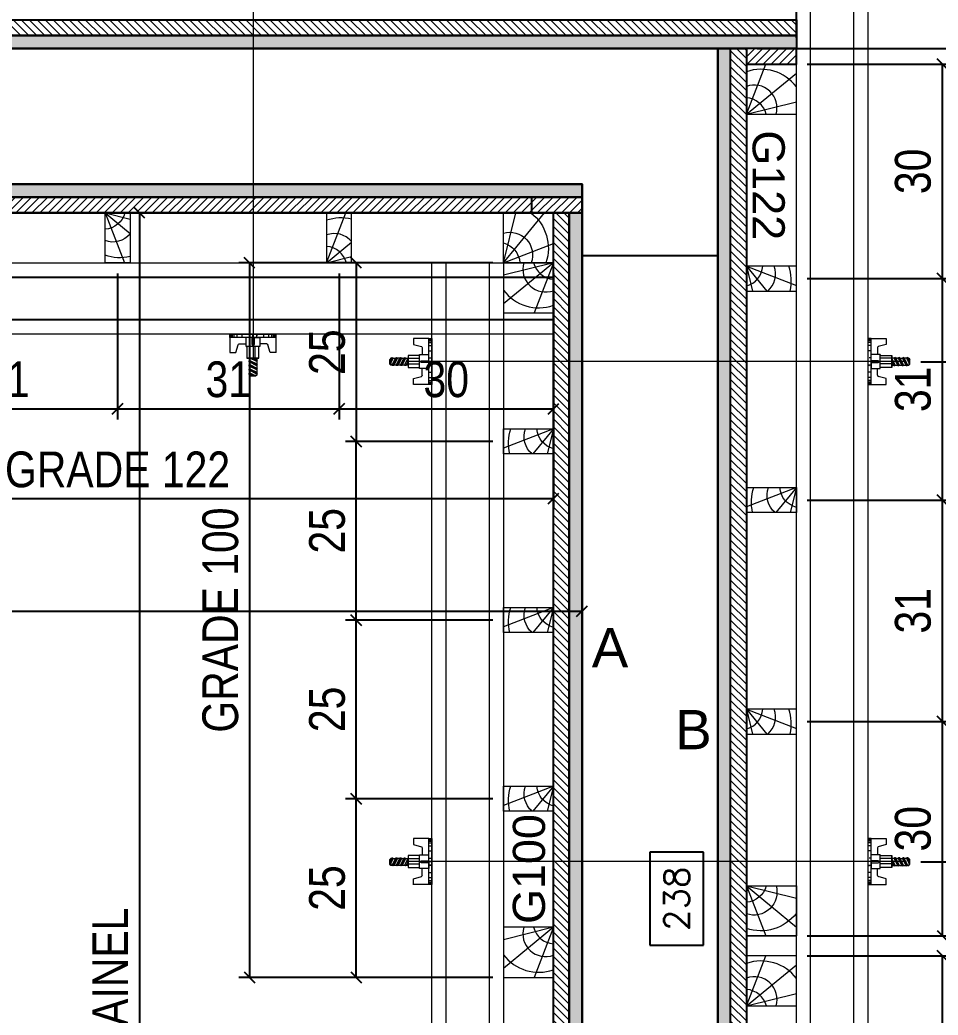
# Model space of a CAD drawing. Extents: x 28748 to 35002, y 14885 to 43501.
# Drawn here: x 31078.5 to 31335.5, y 30332.4 to 30610.9 of the extents above; entities that cross this region are included whole.
import ezdxf
from ezdxf.enums import TextEntityAlignment as Align

# ---------------------------------------------------------------- set-up
doc = ezdxf.new("R2010")
doc.units = 0
for name, color, linetype, lineweight in [('CONCRETO', 251, 'Continuous', 25), ('Hachura', 251, 'Continuous', 9), ('Madeira', 126, 'Continuous', 18), ('Perfil Metálico', 224, 'Continuous', 18), ('Texto Seção', 7, 'Continuous', 15)]:
    doc.layers.add(name, color=color, linetype=linetype, lineweight=lineweight)
for name, color, linetype in [('COTA', 241, 'Continuous'), ('MEIO_PONT', 93, 'Continuous'), ('Painéis', 200, 'Continuous'), ('SARRAFO', 251, 'Continuous'), ('TEXTO_GERAL', 7, 'Continuous')]:
    doc.layers.add(name, color=color, linetype=linetype)
doc.styles.add('ARIAL', font='arial.ttf')
doc.styles.add('COTA TECNICA 2X', font='techl___.ttf', dxfattribs={"height": 10})
doc.styles.add('ROMANS', font='romans.shx')
doc.styles.add('SANSSERIF', font='sas_____.pfb')
doc.dimstyles.new('Cota Seção interna', dxfattribs={"dimtxt": 7, "dimasz": 6, "dimexe": 0.18, "dimexo": 2, "dimgap": -4, "dimtad": 3, "dimdec": 1, "dimlfac": 0.5, "dimzin": 12, "dimdsep": 46, "dimtxsty": 'ROMANS', "dimblk": 'ARCHTICK', "dimcen": 0.09, "dimse1": 1, "dimse2": 1, "dimsd1": 1, "dimsd2": 1, "dimclrd": 180, "dimclre": 5, "dimclrt": 1, "dimadec": 0, "dimazin": 3, "dimtfac": 1, "dimtdec": 1, "dimtofl": 0, "dimtmove": 0, "dimatfit": 3, "dimldrblk": 'ARCHTICK', "dimfxl": 1, "dimtolj": 1, "dimtzin": 0, "dimarcsym": 0})
doc.dimstyles.new('SECAO PILAR', dxfattribs={"dimtxt": 10, "dimasz": 3, "dimexe": 3, "dimexo": 3, "dimgap": 3, "dimtad": 1, "dimdec": 1, "dimlfac": 0.5, "dimzin": 12, "dimdsep": 46, "dimtxsty": 'COTA TECNICA 2X', "dimblk1": 'OBLIQUE', "dimblk2": 'OBLIQUE', "dimsah": 1, "dimcen": 0.9, "dimclrd": 256, "dimclre": 256, "dimclrt": 256, "dimadec": 1, "dimazin": 3, "dimtfac": 1, "dimtdec": 1, "dimtmove": 0, "dimatfit": 3, "dimfxl": 1, "dimtolj": 1, "dimtzin": 12, "dimarcsym": 0})
pattern_1 = [(315, (54816.0555, 21247.9747), (1.12253202, 1.12253202), [])]

# ---------------------------------------------------------------- blocks, each defined once
blk = doc.blocks.new('*D1834')
at = {"layer": 'COTA', "color": 180, "lineweight": -2, "transparency": 16777216}
for p, q in [((30948.83, 30603.43), (30922.83, 30603.43)), ((30922.83, 30603.43), (30922.83, 30588.43)), ((30948.83, 30588.43), (30948.83, 30603.43)), ((30922.83, 30588.43), (30948.83, 30588.43))]:
    blk.add_line(p, q, dxfattribs=at)
at = {"layer": 'Defpoints', "color": 0, "transparency": 16777216}
for p in [(30597.83, 30602.93), (31273.83, 30602.93), (30597.83, 30584.43)]:
    blk.add_point(p, dxfattribs=at)
at = {"layer": 'COTA', "color": 1, "transparency": 16777216, "insert": (30935.83, 30595.93), "char_height": 7, "attachment_point": 5, "style": 'ROMANS'}
blk.add_mtext('\\A1;338', dxfattribs=at)
blk = doc.blocks.new('_ArchTick')
at = {"color": 0, "linetype": 'ByBlock', "const_width": 0.15}
blk.add_lwpolyline([(-0.5, -0.5), (0.5, 0.5)], dxfattribs=at)
blk = doc.blocks.new('_Oblique')
at = {"color": 0, "linetype": 'ByBlock', "lineweight": -2}
blk.add_line((-0.5, -0.5), (0.5, 0.5), dxfattribs=at)
blk = doc.blocks.new('*D1835')
at = {"layer": 'COTA', "lineweight": -2, "transparency": 16777216}
for p, q in [((30575.83, 30553.93), (30575.83, 30442.44)), ((31235.83, 30553.93), (31235.83, 30442.44)), ((30575.83, 30445.44), (31235.83, 30445.44))]:
    blk.add_line(p, q, dxfattribs=at)
at = {"layer": 'Defpoints', "color": 0, "transparency": 16777216}
for p in [(30575.83, 30556.93), (31235.83, 30556.93), (31235.83, 30445.44)]:
    blk.add_point(p, dxfattribs=at)
at = {"layer": 'COTA', "lineweight": -2, "transparency": 16777216, "xscale": 3, "yscale": 3, "zscale": 3, "rotation": 180}
blk.add_blockref('_Oblique', (30575.83, 30445.44), dxfattribs=at)
at = {"layer": 'COTA', "lineweight": -2, "transparency": 16777216, "xscale": 3, "yscale": 3, "zscale": 3}
blk.add_blockref('_Oblique', (31235.83, 30445.44), dxfattribs=at)
at = {"layer": 'COTA', "transparency": 16777216, "insert": (30824.83, 30453.66), "char_height": 10, "attachment_point": 5, "style": 'COTA TECNICA 2X'}
blk.add_mtext('\\A1;330 PAINEL', dxfattribs=at)
blk = doc.blocks.new('*D1836')
at = {"layer": 'COTA', "lineweight": -2, "transparency": 16777216}
for p, q in [((31284.83, 30602.92), (31419.91, 30602.92)), ((31416.91, 30104.93), (31416.91, 30602.92)), ((31284.88, 30104.93), (31419.91, 30104.93))]:
    blk.add_line(p, q, dxfattribs=at)
at = {"layer": 'Defpoints', "color": 0, "transparency": 16777216}
for p in [(31281.83, 30602.92), (31416.91, 30602.92), (31281.88, 30104.93)]:
    blk.add_point(p, dxfattribs=at)
at = {"layer": 'COTA', "lineweight": -2, "transparency": 16777216, "xscale": 3, "yscale": 3, "zscale": 3}
for p, rotation in [((31416.91, 30602.92), 90), ((31416.91, 30104.93), 270)]:
    blk.add_blockref('_Oblique', p, dxfattribs=dict(at, rotation=rotation))
at = {"layer": 'COTA', "transparency": 16777216, "insert": (31408.81, 30353.93), "char_height": 10, "attachment_point": 5, "rotation": 90, "style": 'COTA TECNICA 2X'}
blk.add_mtext('\\A1;249 PAINEL', dxfattribs=at)
blk = doc.blocks.new('*D1837')
at = {"layer": 'COTA', "lineweight": -2, "transparency": 16777216}
for p, q in [((31232.83, 30556.93), (31108.96, 30556.93)), ((31111.96, 30556.93), (31111.96, 30104.93)), ((31232.83, 30104.93), (31108.96, 30104.93))]:
    blk.add_line(p, q, dxfattribs=at)
at = {"layer": 'Defpoints', "color": 0, "transparency": 16777216}
for p in [(31235.83, 30556.93), (31111.96, 30104.93), (31235.83, 30104.93)]:
    blk.add_point(p, dxfattribs=at)
at = {"layer": 'COTA', "lineweight": -2, "transparency": 16777216, "xscale": 3, "yscale": 3, "zscale": 3}
for p, rotation in [((31111.96, 30556.93), 90), ((31111.96, 30104.93), 270)]:
    blk.add_blockref('_Oblique', p, dxfattribs=dict(at, rotation=rotation))
at = {"layer": 'COTA', "transparency": 16777216, "insert": (31103.86, 30330.93), "char_height": 10, "attachment_point": 5, "rotation": 90, "style": 'COTA TECNICA 2X'}
blk.add_mtext('\\A1;226 PAINEL', dxfattribs=at)
blk = doc.blocks.new('PONTALETE')
at = {"layer": 'Madeira'}
for q in [(2.71, 7), (7, 5.76), (7, 1.74)]:
    blk.add_line((0, 0), q, dxfattribs=at)
blk.add_lwpolyline([(0, 0), (7, 0), (7, 7), (0, 7)], close=True, dxfattribs=at)
for centre, radius, start, end in [((2.04, 0.06), 6.23, 37.2818, 109.0913), ((1.09, 0.9), 3.19, 343.603, 109.9847), ((-0.21, -0.78), 3.09, 14.6322, 86.0383)]:
    blk.add_arc(centre, radius, start, end, dxfattribs=at)
blk = doc.blocks.new('MEIO PONTALETE')
at = {"layer": 'Madeira'}
for q in [(2.71, 7), (3.5, 2.88), (3.5, 0.87)]:
    blk.add_line((0, 0), q, dxfattribs=at)
blk.add_lwpolyline([(0, 0), (3.5, 0), (3.5, 7), (0, 7)], close=True, dxfattribs=at)
for centre, radius, start, end in [((2.04, 0.06), 6.23, 76.4499, 109.0913), ((1.09, 0.9), 3.19, 40.9063, 109.9847), ((-0.21, -0.78), 3.09, 14.6322, 86.0383)]:
    blk.add_arc(centre, radius, start, end, dxfattribs=at)
blk = doc.blocks.new('*D860')
at = {"layer": 'COTA', "lineweight": -2, "transparency": 16777216}
for p, q in [((31043.83, 30539.93), (31043.83, 30499.06)), ((31105.83, 30539.93), (31105.83, 30499.06)), ((31043.83, 30502.06), (31105.83, 30502.06))]:
    blk.add_line(p, q, dxfattribs=at)
at = {"layer": 'Defpoints', "color": 0, "transparency": 16777216}
for p in [(31043.83, 30542.93), (31105.83, 30542.93), (31105.83, 30502.06)]:
    blk.add_point(p, dxfattribs=at)
at = {"layer": 'COTA', "lineweight": -2, "transparency": 16777216, "xscale": 3, "yscale": 3, "zscale": 3, "rotation": 180}
blk.add_blockref('_Oblique', (31043.83, 30502.06), dxfattribs=at)
at = {"layer": 'COTA', "lineweight": -2, "transparency": 16777216, "xscale": 3, "yscale": 3, "zscale": 3}
blk.add_blockref('_Oblique', (31105.83, 30502.06), dxfattribs=at)
at = {"layer": 'COTA', "transparency": 16777216, "insert": (31074.83, 30510.27), "char_height": 10, "attachment_point": 5, "style": 'COTA TECNICA 2X'}
blk.add_mtext('\\A1;31', dxfattribs=at)
blk = doc.blocks.new('*D861')
at = {"layer": 'COTA', "lineweight": -2, "transparency": 16777216}
for p, q in [((31105.83, 30539.93), (31105.83, 30499.06)), ((31167.83, 30539.93), (31167.83, 30499.06)), ((31105.83, 30502.06), (31167.83, 30502.06))]:
    blk.add_line(p, q, dxfattribs=at)
at = {"layer": 'Defpoints', "color": 0, "transparency": 16777216}
for p in [(31105.83, 30542.93), (31167.83, 30542.93), (31167.83, 30502.06)]:
    blk.add_point(p, dxfattribs=at)
at = {"layer": 'COTA', "lineweight": -2, "transparency": 16777216, "xscale": 3, "yscale": 3, "zscale": 3, "rotation": 180}
blk.add_blockref('_Oblique', (31105.83, 30502.06), dxfattribs=at)
at = {"layer": 'COTA', "lineweight": -2, "transparency": 16777216, "xscale": 3, "yscale": 3, "zscale": 3}
blk.add_blockref('_Oblique', (31167.83, 30502.06), dxfattribs=at)
at = {"layer": 'COTA', "transparency": 16777216, "insert": (31136.83, 30510.27), "char_height": 10, "attachment_point": 5, "style": 'COTA TECNICA 2X'}
blk.add_mtext('\\A1;31', dxfattribs=at)
blk = doc.blocks.new('*D862')
at = {"layer": 'COTA', "lineweight": -2, "transparency": 16777216}
for p, q in [((31167.83, 30539.93), (31167.83, 30499.06)), ((31227.83, 30539.93), (31227.83, 30499.06)), ((31167.83, 30502.06), (31227.83, 30502.06))]:
    blk.add_line(p, q, dxfattribs=at)
at = {"layer": 'Defpoints', "color": 0, "transparency": 16777216}
for p in [(31167.83, 30542.93), (31227.83, 30542.93), (31227.83, 30502.06)]:
    blk.add_point(p, dxfattribs=at)
at = {"layer": 'COTA', "lineweight": -2, "transparency": 16777216, "xscale": 3, "yscale": 3, "zscale": 3, "rotation": 180}
blk.add_blockref('_Oblique', (31167.83, 30502.06), dxfattribs=at)
at = {"layer": 'COTA', "lineweight": -2, "transparency": 16777216, "xscale": 3, "yscale": 3, "zscale": 3}
blk.add_blockref('_Oblique', (31227.83, 30502.06), dxfattribs=at)
at = {"layer": 'COTA', "transparency": 16777216, "insert": (31197.83, 30510.27), "char_height": 10, "attachment_point": 5, "style": 'COTA TECNICA 2X'}
blk.add_mtext('\\A1;30', dxfattribs=at)
blk = doc.blocks.new('*D863')
at = {"layer": 'COTA', "lineweight": -2, "transparency": 16777216}
for p, q in [((30983.83, 30539.93), (30983.83, 30473.93)), ((31227.83, 30539.93), (31227.83, 30473.93)), ((30983.83, 30476.93), (31227.83, 30476.93))]:
    blk.add_line(p, q, dxfattribs=at)
at = {"layer": 'Defpoints', "color": 0, "transparency": 16777216}
for p in [(30983.83, 30542.93), (31227.83, 30542.93), (31227.83, 30476.93)]:
    blk.add_point(p, dxfattribs=at)
at = {"layer": 'COTA', "lineweight": -2, "transparency": 16777216, "xscale": 3, "yscale": 3, "zscale": 3, "rotation": 180}
blk.add_blockref('_Oblique', (30983.83, 30476.93), dxfattribs=at)
at = {"layer": 'COTA', "lineweight": -2, "transparency": 16777216, "xscale": 3, "yscale": 3, "zscale": 3}
blk.add_blockref('_Oblique', (31227.83, 30476.93), dxfattribs=at)
at = {"layer": 'COTA', "transparency": 16777216, "insert": (31105.83, 30485.04), "char_height": 10, "attachment_point": 5, "style": 'COTA TECNICA 2X'}
blk.add_mtext('\\A1;GRADE 122', dxfattribs=at)
blk = doc.blocks.new('*D867')
at = {"layer": 'COTA', "lineweight": -2, "transparency": 16777216}
for p, q in [((31298.88, 30348.93), (31339.75, 30348.93)), ((31336.75, 30288.93), (31336.75, 30348.93)), ((31298.88, 30288.93), (31339.75, 30288.93))]:
    blk.add_line(p, q, dxfattribs=at)
at = {"layer": 'Defpoints', "color": 0, "transparency": 16777216}
for p in [(31295.88, 30348.93), (31336.75, 30348.93), (31295.88, 30288.93)]:
    blk.add_point(p, dxfattribs=at)
at = {"layer": 'COTA', "lineweight": -2, "transparency": 16777216, "xscale": 3, "yscale": 3, "zscale": 3}
for p, rotation in [((31336.75, 30348.93), 90), ((31336.75, 30288.93), 270)]:
    blk.add_blockref('_Oblique', p, dxfattribs=dict(at, rotation=rotation))
at = {"layer": 'COTA', "transparency": 16777216, "insert": (31328.53, 30318.93), "char_height": 10, "attachment_point": 5, "rotation": 90, "style": 'COTA TECNICA 2X'}
blk.add_mtext('\\A1;30', dxfattribs=at)
blk = doc.blocks.new('*D868')
at = {"layer": 'COTA', "lineweight": -2, "transparency": 16777216}
for p, q in [((31298.88, 30348.93), (31364.87, 30348.93)), ((31361.87, 30104.93), (31361.87, 30348.93)), ((31298.88, 30104.93), (31364.87, 30104.93))]:
    blk.add_line(p, q, dxfattribs=at)
at = {"layer": 'Defpoints', "color": 0, "transparency": 16777216}
for p in [(31295.88, 30348.93), (31361.87, 30348.93), (31295.88, 30104.93)]:
    blk.add_point(p, dxfattribs=at)
at = {"layer": 'COTA', "lineweight": -2, "transparency": 16777216, "xscale": 3, "yscale": 3, "zscale": 3}
for p, rotation in [((31361.87, 30348.93), 90), ((31361.87, 30104.93), 270)]:
    blk.add_blockref('_Oblique', p, dxfattribs=dict(at, rotation=rotation))
at = {"layer": 'COTA', "transparency": 16777216, "insert": (31353.77, 30226.93), "char_height": 10, "attachment_point": 5, "rotation": 90, "style": 'COTA TECNICA 2X'}
blk.add_mtext('\\A1;GRADE 122', dxfattribs=at)
blk = doc.blocks.new('*D869')
at = {"layer": 'COTA', "lineweight": -2, "transparency": 16777216}
for p, q in [((31298.83, 30414.53), (31339.71, 30414.53)), ((31336.71, 30354.53), (31336.71, 30414.53)), ((31298.83, 30354.53), (31339.71, 30354.53))]:
    blk.add_line(p, q, dxfattribs=at)
at = {"layer": 'Defpoints', "color": 0, "transparency": 16777216}
for p in [(31295.83, 30414.53), (31336.71, 30414.53), (31295.83, 30354.53)]:
    blk.add_point(p, dxfattribs=at)
at = {"layer": 'COTA', "lineweight": -2, "transparency": 16777216, "xscale": 3, "yscale": 3, "zscale": 3}
for p, rotation in [((31336.71, 30414.53), 90), ((31336.71, 30354.53), 270)]:
    blk.add_blockref('_Oblique', p, dxfattribs=dict(at, rotation=rotation))
at = {"layer": 'COTA', "transparency": 16777216, "insert": (31328.49, 30384.53), "char_height": 10, "attachment_point": 5, "rotation": 90, "style": 'COTA TECNICA 2X'}
blk.add_mtext('\\A1;30', dxfattribs=at)
blk = doc.blocks.new('*D870')
at = {"layer": 'COTA', "lineweight": -2, "transparency": 16777216}
for p, q in [((31298.83, 30476.53), (31339.71, 30476.53)), ((31336.71, 30414.53), (31336.71, 30476.53)), ((31298.83, 30414.53), (31339.71, 30414.53))]:
    blk.add_line(p, q, dxfattribs=at)
at = {"layer": 'Defpoints', "color": 0, "transparency": 16777216}
for p in [(31295.83, 30476.53), (31336.71, 30476.53), (31295.83, 30414.53)]:
    blk.add_point(p, dxfattribs=at)
at = {"layer": 'COTA', "lineweight": -2, "transparency": 16777216, "xscale": 3, "yscale": 3, "zscale": 3}
for p, rotation in [((31336.71, 30476.53), 90), ((31336.71, 30414.53), 270)]:
    blk.add_blockref('_Oblique', p, dxfattribs=dict(at, rotation=rotation))
at = {"layer": 'COTA', "transparency": 16777216, "insert": (31328.49, 30445.53), "char_height": 10, "attachment_point": 5, "rotation": 90, "style": 'COTA TECNICA 2X'}
blk.add_mtext('\\A1;31', dxfattribs=at)
blk = doc.blocks.new('*D871')
at = {"layer": 'COTA', "lineweight": -2, "transparency": 16777216}
for p, q in [((31298.83, 30538.53), (31339.71, 30538.53)), ((31336.71, 30476.53), (31336.71, 30538.53)), ((31298.83, 30476.53), (31339.71, 30476.53))]:
    blk.add_line(p, q, dxfattribs=at)
at = {"layer": 'Defpoints', "color": 0, "transparency": 16777216}
for p in [(31295.83, 30538.53), (31336.71, 30538.53), (31295.83, 30476.53)]:
    blk.add_point(p, dxfattribs=at)
at = {"layer": 'COTA', "lineweight": -2, "transparency": 16777216, "xscale": 3, "yscale": 3, "zscale": 3}
for p, rotation in [((31336.71, 30538.53), 90), ((31336.71, 30476.53), 270)]:
    blk.add_blockref('_Oblique', p, dxfattribs=dict(at, rotation=rotation))
at = {"layer": 'COTA', "transparency": 16777216, "insert": (31328.49, 30507.53), "char_height": 10, "attachment_point": 5, "rotation": 90, "style": 'COTA TECNICA 2X'}
blk.add_mtext('\\A1;31', dxfattribs=at)
blk = doc.blocks.new('*D872')
at = {"layer": 'COTA', "lineweight": -2, "transparency": 16777216}
for p, q in [((31298.83, 30598.53), (31339.71, 30598.53)), ((31336.71, 30538.53), (31336.71, 30598.53)), ((31298.83, 30538.53), (31339.71, 30538.53))]:
    blk.add_line(p, q, dxfattribs=at)
at = {"layer": 'Defpoints', "color": 0, "transparency": 16777216}
for p in [(31295.83, 30598.53), (31336.71, 30598.53), (31295.83, 30538.53)]:
    blk.add_point(p, dxfattribs=at)
at = {"layer": 'COTA', "lineweight": -2, "transparency": 16777216, "xscale": 3, "yscale": 3, "zscale": 3}
for p, rotation in [((31336.71, 30598.53), 90), ((31336.71, 30538.53), 270)]:
    blk.add_blockref('_Oblique', p, dxfattribs=dict(at, rotation=rotation))
at = {"layer": 'COTA', "transparency": 16777216, "insert": (31328.49, 30568.53), "char_height": 10, "attachment_point": 5, "rotation": 90, "style": 'COTA TECNICA 2X'}
blk.add_mtext('\\A1;30', dxfattribs=at)
blk = doc.blocks.new('*D873')
at = {"layer": 'COTA', "lineweight": -2, "transparency": 16777216}
for p, q in [((31298.83, 30598.53), (31364.83, 30598.53)), ((31361.83, 30354.53), (31361.83, 30598.53)), ((31298.83, 30354.53), (31364.83, 30354.53))]:
    blk.add_line(p, q, dxfattribs=at)
at = {"layer": 'Defpoints', "color": 0, "transparency": 16777216}
for p in [(31295.83, 30598.53), (31361.83, 30598.53), (31295.83, 30354.53)]:
    blk.add_point(p, dxfattribs=at)
at = {"layer": 'COTA', "lineweight": -2, "transparency": 16777216, "xscale": 3, "yscale": 3, "zscale": 3}
for p, rotation in [((31361.83, 30598.53), 90), ((31361.83, 30354.53), 270)]:
    blk.add_blockref('_Oblique', p, dxfattribs=dict(at, rotation=rotation))
at = {"layer": 'COTA', "transparency": 16777216, "insert": (31353.72, 30476.53), "char_height": 10, "attachment_point": 5, "rotation": 90, "style": 'COTA TECNICA 2X'}
blk.add_mtext('\\A1;GRADE 122', dxfattribs=at)
blk = doc.blocks.new('*D1788')
at = {"layer": 'COTA', "linetype": 'ByBlock', "lineweight": -2, "transparency": 16777216}
for p, q in [((31210.83, 30392.93), (31169.63, 30392.93)), ((31172.63, 30342.93), (31172.63, 30392.93)), ((31210.83, 30342.93), (31169.63, 30342.93))]:
    blk.add_line(p, q, dxfattribs=at)
at = {"layer": 'Defpoints', "color": 0, "linetype": 'ByBlock', "transparency": 16777216}
for p in [(31172.63, 30392.93), (31213.83, 30392.93), (31213.83, 30342.93)]:
    blk.add_point(p, dxfattribs=at)
at = {"layer": 'COTA', "linetype": 'ByBlock', "lineweight": -2, "transparency": 16777216, "xscale": 3, "yscale": 3, "zscale": 3}
for p, rotation in [((31172.63, 30392.93), 90), ((31172.63, 30342.93), 270)]:
    blk.add_blockref('_Oblique', p, dxfattribs=dict(at, rotation=rotation))
at = {"layer": 'COTA', "linetype": 'ByBlock', "transparency": 16777216, "insert": (31164.52, 30367.93), "char_height": 10, "attachment_point": 5, "rotation": 90, "style": 'COTA TECNICA 2X'}
blk.add_mtext('\\A1;25', dxfattribs=at)
blk = doc.blocks.new('*D1789')
at = {"layer": 'COTA', "linetype": 'ByBlock', "lineweight": -2, "transparency": 16777216}
for p, q in [((31210.83, 30442.93), (31169.63, 30442.93)), ((31172.63, 30392.93), (31172.63, 30442.93)), ((31210.83, 30392.93), (31169.63, 30392.93))]:
    blk.add_line(p, q, dxfattribs=at)
at = {"layer": 'Defpoints', "color": 0, "linetype": 'ByBlock', "transparency": 16777216}
for p in [(31172.63, 30442.93), (31213.83, 30442.93), (31213.83, 30392.93)]:
    blk.add_point(p, dxfattribs=at)
at = {"layer": 'COTA', "linetype": 'ByBlock', "lineweight": -2, "transparency": 16777216, "xscale": 3, "yscale": 3, "zscale": 3}
for p, rotation in [((31172.63, 30442.93), 90), ((31172.63, 30392.93), 270)]:
    blk.add_blockref('_Oblique', p, dxfattribs=dict(at, rotation=rotation))
at = {"layer": 'COTA', "linetype": 'ByBlock', "transparency": 16777216, "insert": (31164.52, 30417.93), "char_height": 10, "attachment_point": 5, "rotation": 90, "style": 'COTA TECNICA 2X'}
blk.add_mtext('\\A1;25', dxfattribs=at)
blk = doc.blocks.new('*D1790')
at = {"layer": 'COTA', "linetype": 'ByBlock', "lineweight": -2, "transparency": 16777216}
for p, q in [((31210.83, 30492.93), (31169.63, 30492.93)), ((31172.63, 30442.93), (31172.63, 30492.93)), ((31210.83, 30442.93), (31169.63, 30442.93))]:
    blk.add_line(p, q, dxfattribs=at)
at = {"layer": 'Defpoints', "color": 0, "linetype": 'ByBlock', "transparency": 16777216}
for p in [(31172.63, 30492.93), (31213.83, 30492.93), (31213.83, 30442.93)]:
    blk.add_point(p, dxfattribs=at)
at = {"layer": 'COTA', "linetype": 'ByBlock', "lineweight": -2, "transparency": 16777216, "xscale": 3, "yscale": 3, "zscale": 3}
for p, rotation in [((31172.63, 30492.93), 90), ((31172.63, 30442.93), 270)]:
    blk.add_blockref('_Oblique', p, dxfattribs=dict(at, rotation=rotation))
at = {"layer": 'COTA', "linetype": 'ByBlock', "transparency": 16777216, "insert": (31164.52, 30467.93), "char_height": 10, "attachment_point": 5, "rotation": 90, "style": 'COTA TECNICA 2X'}
blk.add_mtext('\\A1;25', dxfattribs=at)
blk = doc.blocks.new('*D1791')
at = {"layer": 'COTA', "linetype": 'ByBlock', "lineweight": -2, "transparency": 16777216}
for p, q in [((31210.83, 30542.93), (31169.63, 30542.93)), ((31172.63, 30542.93), (31172.63, 30492.93)), ((31210.83, 30492.93), (31169.63, 30492.93))]:
    blk.add_line(p, q, dxfattribs=at)
at = {"layer": 'Defpoints', "color": 0, "linetype": 'ByBlock', "transparency": 16777216}
for p in [(31213.83, 30542.93), (31172.63, 30492.93), (31213.83, 30492.93)]:
    blk.add_point(p, dxfattribs=at)
at = {"layer": 'COTA', "linetype": 'ByBlock', "lineweight": -2, "transparency": 16777216, "xscale": 3, "yscale": 3, "zscale": 3}
for p, rotation in [((31172.63, 30542.93), 90), ((31172.63, 30492.93), 270)]:
    blk.add_blockref('_Oblique', p, dxfattribs=dict(at, rotation=rotation))
at = {"layer": 'COTA', "linetype": 'ByBlock', "transparency": 16777216, "insert": (31164.52, 30517.93), "char_height": 10, "attachment_point": 5, "rotation": 90, "style": 'COTA TECNICA 2X'}
blk.add_mtext('\\A1;25', dxfattribs=at)
blk = doc.blocks.new('C')
at = {"layer": 'Hachura', "color": 0}
for p, q in [((0, 3.22), (0, -3.22)), ((0.45, 3.22), (0, 3.22)), ((0.46, 3.16), (0, 3.16)), ((0.46, 3.05), (0, 3.05)), ((0.46, 2.88), (0, 2.88)), ((0.45, -3.23), (0.45, 3.22)), ((0.45, 3.22), (2.58, 3.22)), ((2.58, 3.22), (2.58, 2.39)), ((0, 2.75), (0, -1.16)), ((0.46, 2.65), (0, 2.65)), ((0.46, 2.23), (0, 2.23)), ((0.46, 1.51), (0, 1.51)), ((1.35, 1.94), (1.35, 0.96)), ((2.58, 2.39), (1.47, 2.09)), ((0.39, 0.49), (0.17, 0.49)), ((1.74, 0.97), (0.45, 0.97)), ((1.45, 0.1), (0.45, 0.1)), ((1.74, -0.97), (1.74, 0.97)), ((1.74, 0.97), (1.74, 0.84)), ((1.74, 0.97), (1.74, 0.84)), ((1.74, 0.84), (3.35, 0.84)), ((3.35, 0.45), (1.74, 0.45)), ((3.32, 0.84), (3.32, -0.84)), ((3.35, 0.84), (3.35, -0.84)), ((3.68, 0.45), (3.35, 0.45)), ((3.84, -0.52), (3.35, 0.45)), ((3.35, 0.06), (3.67, -0.57)), ((3.68, 0.45), (4.16, -0.52)), ((3.72, 0.5), (4.25, -0.57)), ((4.37, -0.55), (3.83, 0.53)), ((4.15, 0.45), (3.93, 0.45)), ((4.42, -0.52), (3.93, 0.45)), ((4.15, 0.45), (4.26, 0.45)), ((4.26, 0.45), (4.74, -0.52)), ((4.3, 0.5), (4.83, -0.57)), ((4.95, -0.55), (4.41, 0.53)), ((4.51, 0.45), (4.84, 0.45)), ((5, -0.52), (4.51, 0.45)), ((4.84, 0.45), (5.32, -0.52)), ((4.88, 0.5), (5.41, -0.57)), ((5.53, -0.55), (4.99, 0.53)), ((5.58, -0.52), (5.09, 0.45)), ((5.42, 0.45), (5.09, 0.45)), ((5.58, -0.52), (5.09, 0.45)), ((5.42, 0.45), (5.74, -0.19)), ((5.46, 0.5), (5.74, -0.07)), ((5.74, 0.19), (5.57, 0.53)), ((5.74, 0.32), (5.68, 0.45)), ((5.68, 0.45), (5.74, 0.45)), ((5.74, 0.45), (5.9, 0.29)), ((5.74, 0.45), (5.74, -0.52)), ((5.9, -0.36), (5.9, 0.29)), ((0.45, 0), (0, 0)), ((0.08, -0.48), (0.29, -0.48)), ((0.29, -0.48), (0.4, -0.48)), ((0.45, 0), (0.45, -0.97)), ((0.45, -0.16), (1.45, -0.16)), ((0.45, -0.65), (0.45, -0.32)), ((0.45, -3.23), (0.45, -0.65)), ((0.45, -0.97), (1.74, -0.97)), ((1.35, -1.94), (1.35, -0.97)), ((3.35, -0.32), (1.74, -0.32)), ((3.35, -0.84), (1.74, -0.84)), ((3.35, -0.07), (3.58, -0.52)), ((3.35, -0.52), (3.58, -0.52)), ((3.84, -0.52), (4.16, -0.52)), ((4.42, -0.52), (4.74, -0.52)), ((4.63, -0.52), (4.74, -0.52)), ((5, -0.52), (5.32, -0.52)), ((5.58, -0.52), (5.74, -0.52)), ((5.74, -0.52), (5.9, -0.36)), ((5.74, -0.52), (5.74, -0.52)), ((0.46, -1.52), (0, -1.52)), ((0.46, -2.23), (0, -2.23)), ((0.46, -2.65), (0, -2.65)), ((2.58, -2.39), (1.47, -2.1)), ((2.58, -3.23), (2.58, -2.39)), ((0.46, -2.88), (0, -2.88)), ((0.46, -3.05), (0, -3.05)), ((0.46, -3.16), (0, -3.16)), ((0, -3.22), (2.57, -3.22))]:
    blk.add_line(p, q, dxfattribs=at)
for centre, radius, start, end in [((1.52, 1.94), 0.161, 104.7436, 180), ((1.44, -0.03), 0.129, 272.695, 87.305), ((3.81, 0.39), 0.143, 25.5688, 154.4312), ((4.39, 0.39), 0.143, 25.5688, 154.4312), ((4.97, 0.39), 0.143, 25.5688, 154.4312), ((5.55, 0.39), 0.143, 25.5688, 154.4312), ((0.17, -0.37), 0.174, 221.744, 317.8592), ((3.71, -0.4), 0.174, 222.1408, 318.256), ((4.29, -0.4), 0.174, 222.1408, 318.256), ((4.87, -0.4), 0.174, 222.1408, 318.256), ((5.45, -0.4), 0.174, 222.1408, 318.256), ((5.61, -0.4), 0.174, 317.8592, 318.256), ((1.52, -1.94), 0.161, 180, 255.2564)]:
    blk.add_arc(centre, radius, start, end, dxfattribs=at)
blk = doc.blocks.new('*D1794')
at = {"layer": 'COTA', "linetype": 'ByBlock', "lineweight": -2, "transparency": 16777216}
for p, q in [((31330.63, 30375.26), (31387.99, 30375.26)), ((31384.99, 30235.26), (31384.99, 30375.26)), ((31330.63, 30235.26), (31387.99, 30235.26))]:
    blk.add_line(p, q, dxfattribs=at)
at = {"layer": 'Defpoints', "color": 0, "linetype": 'ByBlock', "transparency": 16777216}
for p in [(31327.63, 30375.26), (31384.99, 30375.26), (31327.63, 30235.26)]:
    blk.add_point(p, dxfattribs=at)
at = {"layer": 'COTA', "linetype": 'ByBlock', "lineweight": -2, "transparency": 16777216, "xscale": 3, "yscale": 3, "zscale": 3}
for p, rotation in [((31384.99, 30375.26), 90), ((31384.99, 30235.26), 270)]:
    blk.add_blockref('_Oblique', p, dxfattribs=dict(at, rotation=rotation))
at = {"layer": 'COTA', "linetype": 'ByBlock', "transparency": 16777216, "insert": (31376.89, 30305.26), "char_height": 10, "attachment_point": 5, "rotation": 90, "style": 'COTA TECNICA 2X'}
blk.add_mtext('\\A1;70', dxfattribs=at)
blk = doc.blocks.new('*D1795')
at = {"layer": 'COTA', "linetype": 'ByBlock', "lineweight": -2, "transparency": 16777216}
for p, q in [((31330.63, 30515.26), (31387.99, 30515.26)), ((31384.99, 30375.26), (31384.99, 30515.26)), ((31330.63, 30375.26), (31387.99, 30375.26))]:
    blk.add_line(p, q, dxfattribs=at)
at = {"layer": 'Defpoints', "color": 0, "linetype": 'ByBlock', "transparency": 16777216}
for p in [(31327.63, 30515.26), (31384.99, 30515.26), (31327.63, 30375.26)]:
    blk.add_point(p, dxfattribs=at)
at = {"layer": 'COTA', "linetype": 'ByBlock', "lineweight": -2, "transparency": 16777216, "xscale": 3, "yscale": 3, "zscale": 3}
for p, rotation in [((31384.99, 30515.26), 90), ((31384.99, 30375.26), 270)]:
    blk.add_blockref('_Oblique', p, dxfattribs=dict(at, rotation=rotation))
at = {"layer": 'COTA', "linetype": 'ByBlock', "transparency": 16777216, "insert": (31376.89, 30445.26), "char_height": 10, "attachment_point": 5, "rotation": 90, "style": 'COTA TECNICA 2X'}
blk.add_mtext('\\A1;70', dxfattribs=at)
blk = doc.blocks.new('*D947')
at = {"layer": 'COTA', "lineweight": -2, "transparency": 16777216}
for p, q in [((31210.83, 30542.93), (31139.75, 30542.93)), ((31142.75, 30542.93), (31142.75, 30342.93)), ((31210.83, 30342.93), (31139.75, 30342.93))]:
    blk.add_line(p, q, dxfattribs=at)
at = {"layer": 'Defpoints', "color": 0, "transparency": 16777216}
for p in [(31213.83, 30542.93), (31142.75, 30342.93), (31213.83, 30342.93)]:
    blk.add_point(p, dxfattribs=at)
at = {"layer": 'COTA', "lineweight": -2, "transparency": 16777216, "xscale": 3, "yscale": 3, "zscale": 3}
for p, rotation in [((31142.75, 30542.93), 90), ((31142.75, 30342.93), 270)]:
    blk.add_blockref('_Oblique', p, dxfattribs=dict(at, rotation=rotation))
at = {"layer": 'COTA', "transparency": 16777216, "insert": (31134.65, 30442.93), "char_height": 10, "attachment_point": 5, "rotation": 90, "style": 'COTA TECNICA 2X'}
blk.add_mtext('\\A1;GRADE 100', dxfattribs=at)
blk = doc.blocks.new('*D1851')
at = {"layer": 'COTA', "linetype": 'ByBlock', "lineweight": -2, "transparency": 16777216}
for p, q in [((30575.83, 30605.93), (30575.83, 30778.71)), ((31295.83, 30605.93), (31295.83, 30778.71)), ((30575.83, 30775.71), (31295.83, 30775.71))]:
    blk.add_line(p, q, dxfattribs=at)
at = {"layer": 'Defpoints', "color": 0, "linetype": 'ByBlock', "transparency": 16777216}
for p in [(31295.83, 30775.71), (30575.83, 30602.93), (31295.83, 30602.93)]:
    blk.add_point(p, dxfattribs=at)
at = {"layer": 'COTA', "linetype": 'ByBlock', "lineweight": -2, "transparency": 16777216, "xscale": 3, "yscale": 3, "zscale": 3, "rotation": 180}
blk.add_blockref('_Oblique', (30575.83, 30775.71), dxfattribs=at)
at = {"layer": 'COTA', "linetype": 'ByBlock', "lineweight": -2, "transparency": 16777216, "xscale": 3, "yscale": 3, "zscale": 3}
blk.add_blockref('_Oblique', (31295.83, 30775.71), dxfattribs=at)
at = {"layer": 'COTA', "linetype": 'ByBlock', "transparency": 16777216, "insert": (30935.83, 30783.93), "char_height": 10, "attachment_point": 5, "style": 'COTA TECNICA 2X'}
blk.add_mtext('\\A1;360 PAINEL', dxfattribs=at)
blk = doc.blocks.new('*D1852')
at = {"layer": 'COTA', "color": 180, "lineweight": -2, "transparency": 16777216}
for p, q in [((31269.83, 30377.93), (31254.83, 30377.93)), ((31254.83, 30377.93), (31254.83, 30351.93)), ((31269.83, 30351.93), (31269.83, 30377.93)), ((31254.83, 30351.93), (31269.83, 30351.93))]:
    blk.add_line(p, q, dxfattribs=at)
at = {"layer": 'Defpoints', "color": 0, "transparency": 16777216}
for p in [(31273.83, 30602.93), (31273.83, 30126.93), (31273.83, 30126.93)]:
    blk.add_point(p, dxfattribs=at)
at = {"layer": 'COTA', "color": 1, "transparency": 16777216, "insert": (31262.33, 30364.93), "char_height": 7, "attachment_point": 5, "rotation": 90, "style": 'ROMANS'}
blk.add_mtext('\\A1;238', dxfattribs=at)

msp = doc.modelspace()

# ---------------------------------------------------------------- hatches: boundary and pattern name
at = {"layer": 'Hachura'}
h = msp.add_hatch(dxfattribs=at)
h.set_pattern_fill('ANSI31', color=256, scale=0.5, angle=270, style=0)
h.set_pattern_definition([(315, (23354.4576, 19479.0238), (1.12253202, 1.12253202), [])])
h.paths.add_polyline_path([(30575.83, 30610.93), (30575.83, 30606.53), (31295.83, 30606.53), (31295.83, 30610.93)])
h = msp.add_hatch(color=256, dxfattribs=at)
h.dxf.hatch_style = 1
h.paths.add_polyline_path([(31295.83, 30606.53), (31295.83, 30602.93), (30575.83, 30602.93), (30575.83, 30606.53)])
h = msp.add_hatch(color=256, dxfattribs=at)
h.dxf.hatch_style = 1
h.paths.add_polyline_path([(31273.83, 30602.93), (31273.83, 30104.93), (31277.43, 30104.93), (31277.43, 30602.93)])
h = msp.add_hatch(dxfattribs=at)
h.set_pattern_fill('ANSI31', color=256, scale=0.5, angle=270, style=0)
h.set_pattern_definition(pattern_1)
h.paths.add_polyline_path([(31277.43, 30602.93), (31281.83, 30602.93), (31281.83, 30104.93), (31277.43, 30104.93)])
h = msp.add_hatch(dxfattribs=at)
h.set_pattern_fill('ANSI31', color=256, scale=0.5, angle=180, style=0)
h.set_pattern_definition([(225, (22168.8955, 7810.7183), (1.12253202, -1.12253202), [])])
h.paths.add_polyline_path([(31295.83, 30602.93), (31295.83, 30598.53), (31281.84, 30598.53), (31281.84, 30602.93)])
h = msp.add_hatch(color=256, dxfattribs=at)
h.dxf.hatch_style = 1
h.paths.add_polyline_path([(30575.83, 30564.93), (31235.83, 30564.93), (31235.83, 30561.33), (30575.83, 30561.33)])
h = msp.add_hatch(dxfattribs=at)
h.set_pattern_fill('ANSI31', color=256, scale=0.5, angle=360, style=0)
h.set_pattern_definition([(45, (41120.1992, 53452.7347), (-1.12253202, 1.12253202), [])])
h.paths.add_polyline_path([(30575.83, 30561.33), (30575.83, 30556.93), (31235.83, 30556.93), (31235.83, 30561.33)])
h = msp.add_hatch(dxfattribs=at)
h.set_pattern_fill('ANSI31', color=256, scale=0.5, angle=270, style=0)
h.set_pattern_definition(pattern_1)
h.paths.add_polyline_path([(31232.23, 30556.93), (31227.83, 30556.93), (31227.83, 30104.93), (31232.23, 30104.93)])
h = msp.add_hatch(color=256, dxfattribs=at)
h.dxf.hatch_style = 1
h.paths.add_polyline_path([(31235.83, 30556.93), (31235.83, 30104.93), (31232.23, 30104.93), (31232.23, 30556.93)])

# ---------------------------------------------------------------- linework, layer by layer
at = {"layer": 'CONCRETO', "color": 2}
msp.add_lwpolyline([(31273.83, 30126.93), (31235.83, 30126.93), (31235.83, 30564.93), (30597.83, 30564.93), (30597.83, 30602.93), (31273.83, 30602.93)], close=True, dxfattribs=at)
at = {"layer": 'Hachura'}
for p, q in [((31143.75, 30655.76), (31143.76, 30515.96)), ((31326.61, 30515.32), (31186.81, 30515.32)), ((31326.62, 30375.32), (31186.82, 30375.32))]:
    msp.add_line(p, q, dxfattribs=at)
at = {"layer": 'Madeira'}
for points in [[(31295.83, 30598.53), (31281.83, 30598.53), (31281.83, 30354.53), (31295.83, 30354.53)], [(30983.83, 30556.93), (30983.83, 30542.93), (31227.83, 30542.93), (31227.83, 30556.93)], [(31213.83, 30342.93), (31227.83, 30342.93), (31227.83, 30542.93), (31213.83, 30542.93)], [(31295.88, 30348.93), (31281.88, 30348.93), (31281.88, 30104.93), (31295.88, 30104.93)]]:
    msp.add_lwpolyline(points, close=True, dxfattribs=at)
at = {"layer": 'Painéis', "linetype": 'ByBlock'}
for p, q in [((31273.83, 30602.93), (31281.83, 30602.93)), ((31281.83, 30602.93), (31281.83, 30599.15)), ((31273.83, 30544.93), (31235.83, 30544.93))]:
    msp.add_line(p, q, dxfattribs=at)
at = {"layer": 'Painéis'}
for points in [[(31295.83, 30606.53), (31295.83, 30602.93), (30575.83, 30602.93), (30575.83, 30606.53)], [(31273.83, 30602.93), (31273.83, 30104.93), (31277.43, 30104.93), (31277.43, 30602.93)], [(30575.83, 30564.93), (31235.83, 30564.93), (31235.83, 30561.33), (30575.83, 30561.33)], [(31235.83, 30556.93), (31235.83, 30104.93), (31232.23, 30104.93), (31232.23, 30556.93)]]:
    msp.add_lwpolyline(points, close=True, dxfattribs=at)
at = {"layer": 'Perfil Metálico'}
for points in [[(31295.83, 30650.83), (31315.83, 30650.83), (31315.83, 30080.56), (31295.83, 30080.56)], [(31311.83, 30080.56), (31299.83, 30080.56), (31299.83, 30650.83), (31311.83, 30650.83)], [(30543.9, 30522.93), (30543.9, 30542.93), (31227.83, 30542.93), (31227.83, 30522.93)], [(31193.83, 30542.93), (31213.83, 30542.93), (31213.83, 30080.56), (31193.83, 30080.56)], [(31209.83, 30080.56), (31197.83, 30080.56), (31197.83, 30542.93), (31209.83, 30542.93)]]:
    msp.add_lwpolyline(points, close=True, dxfattribs=at)
at = {"layer": 'SARRAFO'}
for p, q in [((31281.83, 30602.93), (31281.88, 30104.93)), ((31221.83, 30556.93), (31221.83, 30561.33))]:
    msp.add_line(p, q, dxfattribs=at)
for points in [[(31295.83, 30606.53), (30575.83, 30606.53), (30575.83, 30610.93), (31295.83, 30610.93)], [(31295.83, 30606.53), (30575.83, 30606.53), (30575.83, 30610.93), (31295.83, 30610.93)], [(31281.83, 30598.53), (31295.83, 30598.53), (31295.83, 30602.93), (31281.83, 30602.93)], [(31235.83, 30556.93), (30575.83, 30556.93), (30575.83, 30561.33), (31235.83, 30561.33)], [(31235.83, 30556.93), (31235.83, 30561.33), (30575.83, 30561.33), (30575.83, 30556.93)], [(31232.23, 30556.93), (31232.23, 30104.93), (31227.83, 30104.93), (31227.83, 30556.93)], [(31227.83, 30538.93), (31227.83, 30526.93), (30543.9, 30526.93), (30543.9, 30538.93)]]:
    msp.add_lwpolyline(points, close=True, dxfattribs=at)
msp.add_lwpolyline([(31281.88, 30104.93), (31273.83, 30104.93), (31273.83, 30602.93), (31281.83, 30602.93)], dxfattribs=at)

# ---------------------------------------------------------------- block references
at = {"layer": 'Hachura', "linetype": 'Continuous', "xscale": -2, "yscale": 2, "zscale": 2, "rotation": 90}
msp.add_blockref('C', (31143.74, 30522.96), dxfattribs=at)
at = {"layer": 'Hachura', "linetype": 'Continuous', "yscale": 2, "zscale": 2}
for p, xscale in [((31193.83, 30515.32), -2), ((31315.83, 30515.32), 2), ((31193.83, 30375.32), -2), ((31315.83, 30375.32), 2)]:
    msp.add_blockref('C', p, dxfattribs=dict(at, xscale=xscale))
at = {"layer": 'Madeira'}
for name, p, xscale, yscale, zscale in [('PONTALETE', (31281.83, 30584.53), 2, 2, 2), ('MEIO PONTALETE', (31164.33, 30542.93), 1.999999997962732, 1.999999997962732, 1.999999997962732), ('PONTALETE', (31281.88, 30334.93), 2, 2, 2)]:
    msp.add_blockref(name, p, dxfattribs=dict(at, xscale=xscale, yscale=yscale, zscale=zscale))
for name, p, xscale, yscale, zscale, rotation in [('MEIO PONTALETE', (31102.33, 30556.93), -1.999999997962732, 1.999999997962732, 1.999999997962732, 180), ('PONTALETE', (31213.83, 30542.93), -2, 2, 2, 270), ('MEIO PONTALETE', (31281.83, 30542.03), 1.999999997962732, 1.999999997962732, 1.999999997962732, 270), ('MEIO PONTALETE', (31295.83, 30480.03), -1.999999997962732, 1.999999997962732, 1.999999997962732, 90), ('MEIO PONTALETE', (31281.83, 30418.03), 1.999999997962732, 1.999999997962732, 1.999999997962732, 270), ('PONTALETE', (31281.83, 30368.53), -2, 2, 2, 180)]:
    msp.add_blockref(name, p, dxfattribs=dict(at, xscale=xscale, yscale=yscale, zscale=zscale, rotation=rotation))
at = {"layer": 'MEIO_PONT'}
for name, p, xscale, yscale, zscale, rotation in [('PONTALETE', (31227.83, 30542.93), 2, 2, 2, 180), ('MEIO PONTALETE', (31227.83, 30496.43), -1.999999997962732, 1.999999997962732, 1.999999997962732, 90), ('MEIO PONTALETE', (31227.83, 30446.43), -1.999999997962732, 1.999999997962732, 1.999999997962732, 90), ('MEIO PONTALETE', (31227.83, 30396.43), -1.999999997962732, 1.999999997962732, 1.999999997962732, 90), ('PONTALETE', (31227.83, 30356.93), 2, 2, 2, 180)]:
    msp.add_blockref(name, p, dxfattribs=dict(at, xscale=xscale, yscale=yscale, zscale=zscale, rotation=rotation))

# ---------------------------------------------------------------- texts
at = {"layer": 'Texto Seção', "color": 0, "linetype": 'Continuous', "style": 'SANSSERIF'}
msp.add_text('G100', height=9, rotation=90, dxfattribs=at).set_placement((31220.97, 30357.87), align=Align.MIDDLE_LEFT)
at = {"layer": 'TEXTO_GERAL', "color": 0, "linetype": 'Continuous', "style": 'SANSSERIF'}
msp.add_text('G122', height=9, rotation=270, dxfattribs=at).set_placement((31288.08, 30580.03), align=Align.MIDDLE_LEFT)
at = {"layer": 'TEXTO_GERAL', "style": 'ARIAL'}
for s, p in [('A', (31243.67, 30435.17)), ('B', (31267.02, 30412.27))]:
    msp.add_text(s, height=11, dxfattribs=at).set_placement(p, align=Align.MIDDLE_CENTER)

# ---------------------------------------------------------------- dimensions: what is measured, and where the dimension line sits
at = {"layer": 'COTA', "linetype": 'ByBlock'}
dim = msp.add_linear_dim(base=(31295.83, 30775.71), p1=(30575.83, 30602.93), p2=(31295.83, 30602.93), text='<> PAINEL', dimstyle='SECAO PILAR', override={"dimtmove": 1}, dxfattribs=at)
dim.commit()
dim.dimension.update_dxf_attribs({"geometry": '*D1851', "text_midpoint": (30935.83, 30783.93)})
at = {"layer": 'COTA'}
for base, p1, p2, angle, dimstyle, picture, middle in [((30597.83, 30584.43), (31273.83, 30602.93), (30597.83, 30602.93), 180, 'Cota Seção interna', '*D1834', (30935.83, 30595.93)), ((31336.71, 30598.53), (31295.83, 30538.53), (31295.83, 30598.53), 90, 'SECAO PILAR', '*D872', (31328.49, 30568.53)), ((31336.71, 30538.53), (31295.83, 30476.53), (31295.83, 30538.53), 90, 'SECAO PILAR', '*D871', (31328.49, 30507.53)), ((31336.71, 30476.53), (31295.83, 30414.53), (31295.83, 30476.53), 90, 'SECAO PILAR', '*D870', (31328.49, 30445.53)), ((31336.71, 30414.53), (31295.83, 30354.53), (31295.83, 30414.53), 90, 'SECAO PILAR', '*D869', (31328.49, 30384.53)), ((31336.75, 30348.93), (31295.88, 30288.93), (31295.88, 30348.93), 90, 'SECAO PILAR', '*D867', (31328.53, 30318.93))]:
    dim = msp.add_linear_dim(base=base, p1=p1, p2=p2, angle=angle, dimstyle=dimstyle, dxfattribs=at)
    dim.commit()
    dim.dimension.update_dxf_attribs({"geometry": picture, "text_midpoint": middle})
for base, p1, p2, text, picture, middle in [((31416.91, 30602.92), (31281.88, 30104.93), (31281.83, 30602.92), '<> PAINEL', '*D1836', (31408.81, 30353.93)), ((31361.83, 30598.53), (31295.83, 30354.53), (31295.83, 30598.53), 'GRADE <>', '*D873', (31353.72, 30476.53)), ((31111.96, 30104.93), (31235.83, 30556.93), (31235.83, 30104.93), '<> PAINEL', '*D1837', (31103.86, 30330.93)), ((31142.75, 30342.93), (31213.83, 30542.93), (31213.83, 30342.93), 'GRADE <>', '*D947', (31134.65, 30442.93)), ((31361.87, 30348.93), (31295.88, 30104.93), (31295.88, 30348.93), 'GRADE 122', '*D868', (31353.77, 30226.93))]:
    dim = msp.add_linear_dim(base=base, p1=p1, p2=p2, angle=90, text=text, dimstyle='SECAO PILAR', dxfattribs=at)
    dim.commit()
    dim.dimension.update_dxf_attribs({"geometry": picture, "text_midpoint": middle})
dim = msp.add_linear_dim(base=(31273.83, 30126.93), p1=(31273.83, 30602.93), p2=(31273.83, 30126.93), angle=90, dimstyle='Cota Seção interna', dxfattribs=at)
dim.commit()
dim.dimension.update_dxf_attribs({"geometry": '*D1852', "text_midpoint": (31273.83, 30364.93), "dimtype": 160})
dim = msp.add_linear_dim(base=(31235.83, 30445.44), p1=(30575.83, 30556.93), p2=(31235.83, 30556.93), text='<> PAINEL', dimstyle='SECAO PILAR', dxfattribs=at)
dim.commit()
dim.dimension.update_dxf_attribs({"geometry": '*D1835', "text_midpoint": (30824.83, 30445.44), "dimtype": 160})
dim = msp.add_linear_dim(base=(31227.83, 30476.93), p1=(30983.83, 30542.93), p2=(31227.83, 30542.93), text='GRADE <>', dimstyle='SECAO PILAR', dxfattribs=at)
dim.commit()
dim.dimension.update_dxf_attribs({"geometry": '*D863', "text_midpoint": (31105.83, 30485.04)})
for base, p1, p2, picture, middle in [((31105.83, 30502.06), (31043.83, 30542.93), (31105.83, 30542.93), '*D860', (31074.83, 30510.27)), ((31167.83, 30502.06), (31105.83, 30542.93), (31167.83, 30542.93), '*D861', (31136.83, 30510.27)), ((31227.83, 30502.06), (31167.83, 30542.93), (31227.83, 30542.93), '*D862', (31197.83, 30510.27))]:
    dim = msp.add_linear_dim(base=base, p1=p1, p2=p2, dimstyle='SECAO PILAR', dxfattribs=at)
    dim.commit()
    dim.dimension.update_dxf_attribs({"geometry": picture, "text_midpoint": middle})
at = {"layer": 'COTA', "linetype": 'ByBlock'}
for base, p1, p2, picture, middle in [((31172.63, 30492.93), (31213.83, 30542.93), (31213.83, 30492.93), '*D1791', (31164.52, 30517.93)), ((31384.99, 30515.26), (31327.63, 30375.26), (31327.63, 30515.26), '*D1795', (31376.89, 30445.26)), ((31172.63, 30492.93), (31213.83, 30442.93), (31213.83, 30492.93), '*D1790', (31164.52, 30467.93)), ((31172.63, 30442.93), (31213.83, 30392.93), (31213.83, 30442.93), '*D1789', (31164.52, 30417.93)), ((31172.63, 30392.93), (31213.83, 30342.93), (31213.83, 30392.93), '*D1788', (31164.52, 30367.93)), ((31384.99, 30375.26), (31327.63, 30235.26), (31327.63, 30375.26), '*D1794', (31376.89, 30305.26))]:
    dim = msp.add_linear_dim(base=base, p1=p1, p2=p2, angle=90, dimstyle='SECAO PILAR', override={"dimtmove": 1}, dxfattribs=at)
    dim.commit()
    dim.dimension.update_dxf_attribs({"geometry": picture, "text_midpoint": middle})

doc.saveas('drawing.dxf')
